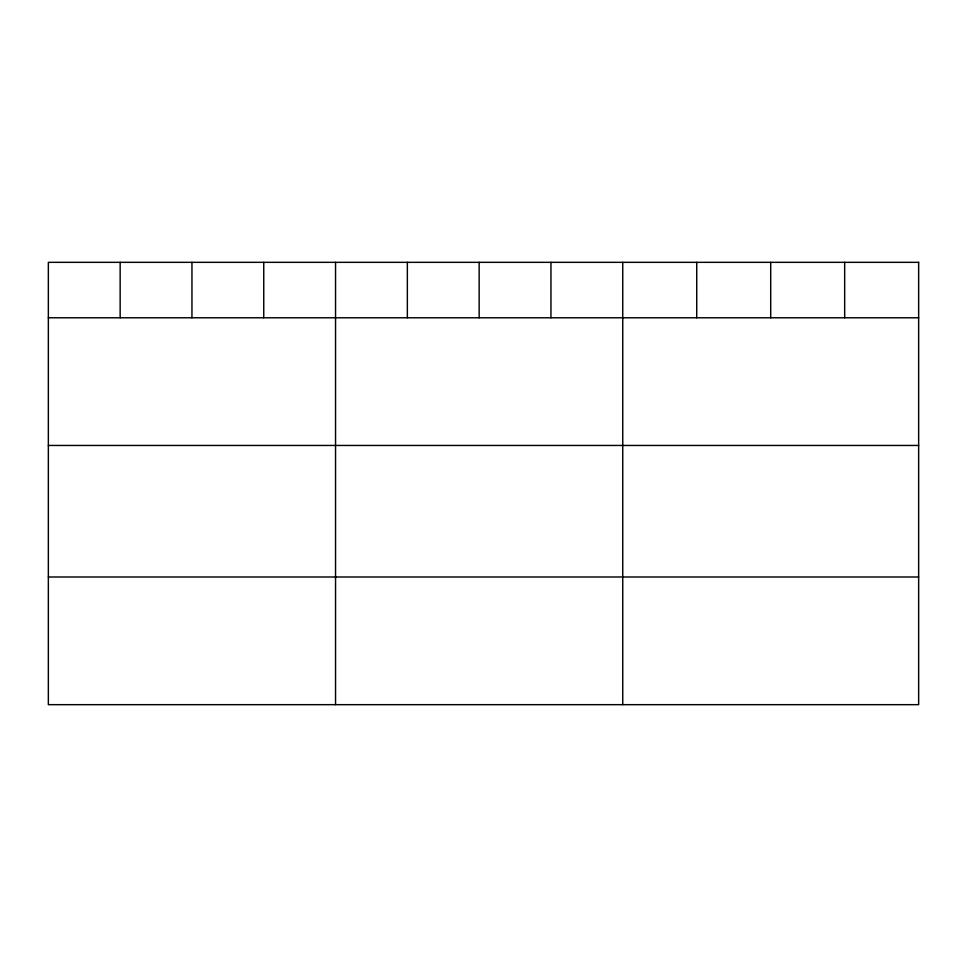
<?xml version="1.0" encoding="UTF-8"?>
<svg xmlns="http://www.w3.org/2000/svg" width="967" height="967" viewBox="0 0 967 967"><rect width="100%" height="100%" fill="white"/><g stroke="black" fill="none" stroke-linecap="round" stroke-linejoin="round"><path stroke-width="1.45" d="M48.35 317.78L918.65 317.78M48.35 445.449L918.65 445.449M48.35 576.997L918.65 576.997M844.674 262.335L844.674 317.78M770.699 262.335L770.699 317.78M696.723 262.335L696.723 317.78M622.748 262.335L622.748 704.665M550.948 262.335L550.948 317.78M479.148 262.335L479.148 317.78M407.349 262.335L407.349 317.78M335.549 262.335L335.549 704.665M263.749 262.335L263.749 317.78M191.95 262.335L191.95 317.78M120.15 262.335L120.15 317.78M918.65 262.335L48.35 262.335L48.35 704.665L918.65 704.665L918.65 262.335"/></g></svg>
